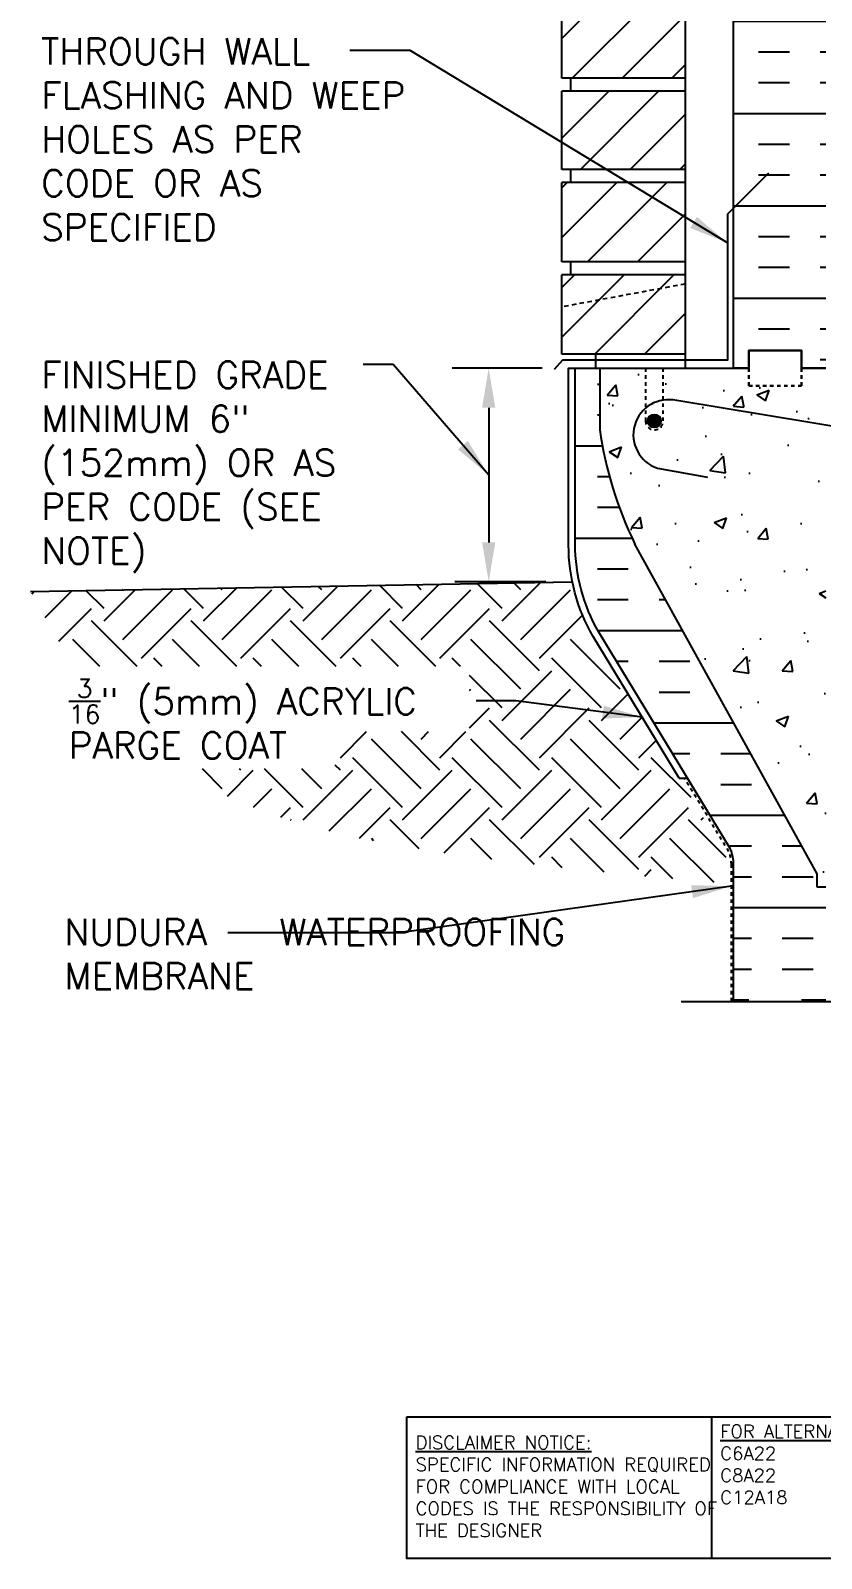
# Model space of a CAD drawing. Header units: inches. Extents: x 101.5 to 155.1, y -6.5 to 64.3.
# Drawn here: x 101.49 to 123.97, y -6.52 to 36.91 of the extents above; entities that cross this region are included whole.
import ezdxf

# ---------------------------------------------------------------- set-up
doc = ezdxf.new("R2010")
doc.units = ezdxf.units.IN
doc.header["$LTSCALE"] = 0.5
doc.header["$MEASUREMENT"] = 0
for name, pattern in [('DASHED2', [0.375, 0.25, -0.125]), ('DASHEDX2', [1.5, 1, -0.5]), ('HIDDEN2', [0.1875, 0.125, -0.0625])]:
    doc.linetypes.add(name, pattern=pattern)
for name, color, linetype in [('HATCH', 12, 'Continuous'), ('Hidden2', 12, 'HIDDEN2'), ('line25', 2, 'Continuous'), ('LINE3', 3, 'Continuous'), ('LINE50', 5, 'Continuous'), ('LINE9', 9, 'Continuous'), ('TEXT', 4, 'Continuous')]:
    doc.layers.add(name, color=color, linetype=linetype)
doc.styles.add('DIM', font='romans.shx', dxfattribs={"width": 0.7})
doc.styles.add('ROMANS', font='romans.shx', dxfattribs={"height": 1.125})
doc.styles.get("Standard").update_dxf_attribs({"font": 'romans.shx', "height": 1.125})
doc.dimstyles.new('ext_12', dxfattribs={"dimscale": 12, "dimtxt": 0.09375, "dimasz": 0.09375, "dimexe": 0.09375, "dimexo": 0.0625, "dimgap": 0.0625, "dimtad": 1, "dimdec": 1, "dimzin": 3, "dimdsep": 46, "dimlunit": 4, "dimtxsty": 'DIM', "dimcen": 0.09, "dimdle": 0.09375, "dimclrt": 4, "dimadec": 0, "dimazin": 0, "dimtfac": 1, "dimtdec": 1, "dimtmove": 2, "dimatfit": 3, "dimfxl": 0, "dimfrac": 2, "dimtolj": 1, "dimtzin": 0, "dimarcsym": 0})

msp = doc.modelspace()

# ---------------------------------------------------------------- hatches: boundary and pattern name
at = {"layer": 'HATCH'}
h = msp.add_hatch(dxfattribs=at)
h.set_pattern_fill('ANSI31', color=256, scale=8, style=0)
h.set_pattern_definition([(45, (110.2895, -3.5624), (-0.707107, 0.707107), [])])
h.paths.add_polyline_path([(120.091, 29.962), (116.591, 29.962), (116.591, 27.712), (120.091, 27.712)])
h.paths.add_polyline_path([(120.091, 32.587), (116.591, 32.587), (116.591, 30.337), (120.091, 30.337)])
h.paths.add_polyline_path([(120.091, 35.183), (116.591, 35.183), (116.591, 32.962), (120.091, 32.962)])
h.paths.add_polyline_path([(120.091, 37.808), (116.591, 37.808), (116.591, 35.558), (120.091, 35.558)])
h.paths.add_polyline_path([(120.091, 40.408), (118.466, 40.408), (118.466, 40.433), (116.591, 40.433), (116.591, 38.183), (120.091, 38.183)])
h.paths.add_polyline_path([(120.091, 43.058), (116.591, 43.058), (116.591, 40.808), (120.091, 40.808)])
h.paths.add_polyline_path([(120.091, 45.683), (116.591, 45.683), (116.591, 43.433), (120.091, 43.433)])
h.paths.add_polyline_path([(120.091, 48.308), (116.591, 48.308), (116.591, 46.058), (120.091, 46.058)])
h.paths.add_polyline_path([(120.091, 50.908), (118.466, 50.908), (118.466, 50.933), (116.591, 50.933), (116.591, 48.683), (120.091, 48.683)])
h.paths.add_polyline_path([(120.091, 53.528), (116.591, 53.528), (116.591, 51.308), (120.091, 51.308)])
h.paths.add_polyline_path([(120.091, 56.153), (116.591, 56.153), (116.591, 53.903), (120.091, 53.903)])
h.paths.add_polyline_path([(120.091, 58.778), (116.591, 58.778), (116.591, 56.528), (120.091, 56.528)])
h.paths.add_polyline_path([(120.091, 61.378), (118.466, 61.378), (118.466, 61.403), (116.591, 61.403), (116.591, 59.153), (120.091, 59.153)])
h.paths.add_polyline_path([(120.091, 63.312), (116.591, 63.312), (116.591, 61.778), (120.091, 61.778)])
h = msp.add_hatch(dxfattribs=at)
h.set_pattern_fill('INSUL', color=256, scale=7, style=0)
h.set_pattern_definition([(0, (-2802.0707, -369.697), (0, 2.625), []), (0, (-2802.0707, -368.822), (0, 2.625), [0.875, -0.875]), (0, (-2802.0707, -367.947), (0, 2.625), [0.875, -0.875])])
h.paths.add_polyline_path([(121.466, 27.312), (121.903, 27.312), (121.903, 27.812), (123.403, 27.812), (123.403, 27.312), (124.091, 27.312), (124.091, 45.312), (123.403, 45.312), (123.403, 45.812), (121.903, 45.812), (121.903, 45.312), (121.466, 45.312)])
h = msp.add_hatch(dxfattribs=at)
h.set_pattern_fill('INSUL', color=256, scale=7, style=0)
h.set_pattern_definition([(0, (-2878.3999, -413.2698), (0, 2.625), []), (0, (-2878.3999, -412.3948), (0, 2.625), [0.875, -0.875]), (0, (-2878.3999, -411.5198), (0, 2.625), [0.875, -0.875])])
h.paths.add_polyline_path([(118.666, 22.312, -0.079579), (117.666, 25.562), (117.666, 27.312), (116.966, 27.312), (116.966, 22.312, 0.131652), (117.636, 19.812), (121.374, 13.662, -0.10438), (121.466, 13.187), (121.466, 9.312), (121.903, 9.312), (121.903, 9.812), (123.403, 9.812), (123.403, 9.312), (124.091, 9.312), (124.091, 12.562), (123.841, 12.562), (123.841, 12.937)])
h = msp.add_hatch(dxfattribs=at)
h.set_pattern_fill('AR-CONC', color=256, scale=0.5, style=0)
h.set_pattern_definition([(50, (75.415, 8.0583), (3.5863, -0.31376), [0.375, -4.125]), (355, (75.415, 8.0583), (-0.69376, 3.76096), [0.3, -3.3]), (100.4514, (75.7138, 8.032), (2.89255, 3.4472), [0.3187, -3.5057]), (46.184, (75.415, 9.0583), (5.3362, -0.8276), [0.5625, -6.1875]), (96.636, (75.8596, 8.9893), (4.6733, 4.8706), [0.47805, -5.25856]), (351.184, (75.415, 9.058), (4.6733, 4.8706), [0.45, -4.95]), (21, (75.915, 8.8083), (2.98454, -2.0131), [0.375, -4.125]), (326, (75.915, 8.8083), (1.21658, 3.62575), [0.3, -3.3]), (71.4514, (76.1636, 8.6405), (4.20111, 1.61265), [0.3187, -3.5057]), (37.5, (75.4149, 8.0583), (0.0608, 1.66447), [0, -3.26, 0, -3.35, 0, -3.3125]), (7.5, (75.4149, 8.0583), (1.31535, 1.97206), [0, -1.91, 0, -3.185, 0, -1.2625]), (327.5, (74.2999, 8.0583), (2.669112, -0.112774), [0, -1.25, 0, -3.9, 0, -5.175]), (317.5, (73.8, 8.0583), (2.91593, 0.50052), [0, -1.625, 0, -2.59, 0, -3.675])])
h.paths.add_polyline_path([(123.841, 12.937), (123.841, 12.562), (124.091, 12.562), (124.091, 25.813), (120.178, 26.512, 0.119457), (119.466, 26.465), (119.466, 25.812, -1), (118.966, 25.812), (118.966, 27.312), (117.666, 27.312), (117.666, 25.562, 0.079579), (118.666, 22.312)])
h.paths.add_polyline_path([(124.091, 27.312), (123.403, 27.312), (123.403, 26.812), (121.903, 26.812), (121.903, 27.312), (121.466, 27.312), (119.466, 27.312), (119.466, 26.465, -0.121925), (120.193, 26.509), (124.091, 25.813)], flags=17)
h = msp.add_hatch(dxfattribs=at)
h.set_pattern_fill('EARTH', color=256, scale=8, angle=45, style=0)
h.set_pattern_definition([(45, (110.2895, -3.5624), (2e-16, 2.82843), [2, -2]), (45, (109.7592, -3.032), (2e-16, 2.82843), [2, -2]), (45, (109.2288, -2.5017), (2e-16, 2.82843), [2, -2]), (135, (109.2288, -2.1482), (-2.82843, 4e-16), [2, -2]), (135, (109.7592, -1.6178), (-2.82843, 4e-16), [2, -2]), (135, (110.2895, -1.0875), (-2.82843, 4e-16), [2, -2])])
edge = h.paths.add_edge_path()
edge.add_line((121.278, 12.654), (121.278, 13.189))
edge.add_arc((120.295, 13.207), 0.984, 358.9719, 382.1268)
edge.add_line((121.206, 13.577), (119.925, 15.655))
edge.add_line((119.925, 15.655), (118.615, 17.811))
edge.add_line((118.615, 17.811), (117.672, 17.285))
edge.add_line((117.672, 17.285), (111.336, 13.859))
edge.add_line((111.336, 13.859), (112.099, 13.711))
edge.add_line((112.099, 13.711), (113.878, 13.439))
edge.add_line((113.878, 13.439), (115.995, 13.175))
edge.add_line((115.995, 13.175), (118.505, 12.91))
edge.add_line((118.505, 12.91), (121.278, 12.654))
edge = h.paths.add_edge_path()
edge.add_line((110.148, 15.919), (105.686, 15.919))
edge.add_line((105.686, 15.919), (106.349, 15.511))
edge.add_line((106.349, 15.511), (107.26, 15.061))
edge.add_line((107.26, 15.061), (108.24, 14.667))
edge.add_line((108.24, 14.667), (109.336, 14.316))
edge.add_line((109.336, 14.316), (110.604, 14.001))
edge.add_line((110.604, 14.001), (111.336, 13.859))
edge.add_line((111.336, 13.859), (117.672, 17.285))
edge.add_line((117.672, 17.285), (118.615, 17.811))
edge.add_line((118.615, 17.811), (117.474, 19.687))
edge.add_arc((121.966, 22.283), 5.187, 191.6439, 210.0236, ccw=False)
edge.add_line((116.885, 21.236), (101.485, 20.967))
edge.add_line((101.485, 20.967), (101.561, 20.815))
edge.add_line((101.561, 20.815), (102.332, 19.487))
edge.add_line((102.332, 19.487), (102.783, 18.831))
edge.add_line((102.783, 18.831), (113.966, 18.831))
edge.add_line((113.966, 18.831), (113.966, 16.98))
edge.add_line((113.966, 16.98), (110.148, 16.98))
edge.add_line((110.148, 16.98), (110.148, 15.919))
at = {"layer": 'LINE3'}
msp.add_hatch(color=256, dxfattribs=at).paths.add_polyline_path([(119.028, 25.812, 1), (119.403, 25.812, 1)])

# ---------------------------------------------------------------- linework, layer by layer
at = {"layer": 'Hidden2', "color": 9}
for p, q in [((117.666, 27.312), (118.966, 27.312)), ((119.466, 27.312), (121.466, 27.312))]:
    msp.add_line(p, q, dxfattribs=at)
at = {"layer": 'Hidden2'}
for p, q in [((117.666, 27.312), (118.966, 27.312)), ((118.966, 27.312), (118.966, 25.812)), ((119.466, 27.312), (121.466, 27.312)), ((119.466, 25.812), (119.466, 27.312))]:
    msp.add_line(p, q, dxfattribs=at)
msp.add_arc((119.216, 25.812), 0.25, 180, 0, dxfattribs=at)
at = {"layer": 'line25'}
for p, q in [((120.091, 63.312), (120.091, 27.337)), ((116.591, 35.558), (116.591, 37.808)), ((120.091, 35.558), (116.591, 35.558)), ((120.091, 35.183), (116.591, 35.183)), ((116.591, 32.962), (116.591, 35.183)), ((116.841, 35.183), (116.841, 35.558)), ((120.091, 32.962), (116.591, 32.962)), ((120.091, 32.587), (116.591, 32.587)), ((116.591, 30.337), (116.591, 32.587)), ((116.841, 32.587), (116.841, 32.962)), ((120.091, 30.337), (116.591, 30.337)), ((116.841, 29.962), (116.841, 30.337)), ((120.091, 29.962), (116.591, 29.962)), ((116.591, 27.712), (116.591, 29.962)), ((120.091, 27.712), (116.591, 27.712)), ((117.541, 27.712), (117.541, 27.337)), ((117.666, 27.312), (117.666, 25.562)), ((123.841, 12.937), (118.666, 22.312)), ((123.841, 12.562), (123.841, 12.937)), ((124.091, 12.562), (123.841, 12.562))]:
    msp.add_line(p, q, dxfattribs=at)
msp.add_arc((128.311, 27.059), 10.75, 188.0028, 206.2026, dxfattribs=at)
at = {"layer": 'LINE3'}
for p, q in [((131.374, 24.492), (119.851, 26.389)), ((119.304, 24.468), (120.723, 24.214))]:
    msp.add_line(p, q, dxfattribs=at)
msp.add_circle((119.216, 25.812), 0.188, dxfattribs=at)
msp.add_arc((119.619, 25.417), 1, 76.5845, 251.653, dxfattribs=at)
at = {"layer": 'LINE50'}
for p, q in [((121.466, 27.312), (121.466, 45.312)), ((101.485, 20.967), (116.885, 21.236))]:
    msp.add_line(p, q, dxfattribs=at)
for points in [[(124.091, 27.312), (123.403, 27.312), (123.403, 27.812), (121.903, 27.812), (121.903, 27.312), (121.466, 27.312)], [(121.466, 27.312), (121.903, 27.312), (121.903, 27.812), (123.403, 27.812), (123.403, 27.312), (124.091, 27.312)], [(121.466, 27.312), (121.903, 27.312), (121.903, 27.812), (123.403, 27.812), (123.403, 27.312), (124.091, 27.312)]]:
    msp.add_lwpolyline(points, dxfattribs=at)
msp.add_lwpolyline([(121.466, 9.312), (121.466, 13.187, 0.10438), (121.374, 13.662), (117.636, 19.812, -0.131652), (116.966, 22.312), (116.966, 27.312), (117.666, 27.312)], format="xyb", dxfattribs=at)
at = {"layer": 'LINE9'}
for p, q in [((121.292, 31.687), (122.466, 32.861)), ((119.925, 15.655), (120.145, 15.655)), ((119.981, 9.312), (128.07, 9.312))]:
    msp.add_line(p, q, dxfattribs=at)
at = {"layer": 'LINE9', "linetype": 'DASHED2'}
msp.add_line((120.091, 29.703), (116.591, 29.055), dxfattribs=at)
at = {"layer": 'LINE9'}
msp.add_lwpolyline([(121.292, 31.687), (121.292, 27.537), (116.604, 27.537), (116.366, 27.278)], dxfattribs=at)
msp.add_lwpolyline([(119.925, 15.655), (117.474, 19.687, -0.131757), (116.778, 22.283), (116.778, 27.312), (121.466, 27.312)], format="xyb", dxfattribs=at)
at = {"layer": 'LINE9', "linetype": 'DASHED2', "ltscale": 0.15}
msp.add_lwpolyline([(123.403, 27.312), (123.403, 27.312), (123.403, 26.812), (121.903, 26.812), (121.903, 27.312), (121.903, 27.312)], dxfattribs=at)
at = {"layer": 'LINE9', "color": 8, "linetype": 'DASHED2', "ltscale": 0.15}
msp.add_lwpolyline([(121.903, 27.312), (121.903, 27.312), (121.903, 26.812), (123.403, 26.812), (123.403, 27.312), (123.403, 27.312)], dxfattribs=at)
at = {"layer": 'LINE9', "linetype": 'DASHEDX2', "ltscale": 0.1}
msp.add_lwpolyline([(121.405, 9.312), (121.405, 13.195, 0.10078), (121.336, 13.569), (120.069, 15.655)], format="xyb", dxfattribs=at)
at = {"layer": 'TEXT'}
for p, q in [((116.028, 27.312), (113.469, 27.312)), ((114.508, 26.187), (114.508, 22.361)), ((116.135, 21.236), (113.549, 21.236))]:
    msp.add_line(p, q, dxfattribs=at)
msp.add_lwpolyline([(112.184, -2.498), (120.84, -2.498), (120.84, -6.524), (112.184, -6.524)], close=True, dxfattribs=at)
msp.add_lwpolyline([(120.84, -2.498), (132.614, -2.498), (132.614, -6.524), (120.84, -6.524)], dxfattribs=at)
for points in [[(114.32, 26.187), (114.695, 26.187), (114.508, 27.312)], [(114.32, 22.361), (114.695, 22.361), (114.508, 21.236)]]:
    msp.add_solid(points, dxfattribs=at)

# ---------------------------------------------------------------- texts
at = {"layer": 'TEXT', "char_height": 0.75, "attachment_point": 4, "style": 'ROMANS'}
for s, insert, width in [('THROUGH WALL FLASHING AND WEEP HOLES AS PER CODE OR AS SPECIFIED', (101.787, 33.82), 11.43486), ('FINISHED GRADE MINIMUM 6" (152mm) OR AS PER CODE (SEE NOTE)', (101.787, 24.498), 10.75183), ('\\A1;{\\H0.7x;\\S3/16;}" (5mm) ACRYLIC PARGE COAT', (102.57, 17.342), 11.43486), ('NUDURA    WATERPROOFING MEMBRANE ', (102.446, 10.659), 16.25496)]:
    msp.add_mtext(s, dxfattribs=dict(at, insert=insert, width=width))
at = {"layer": 'TEXT', "char_height": 0.375, "attachment_point": 4}
for s, insert, width in [('{\\LDISCLAIMER NOTICE:}\\PSPECIFIC INFORMATION REQUIRED FOR COMPLIANCE WITH LOCAL CODES IS THE RESPONSIBILITY OF THE DESIGNER', (112.429, -4.476), 9.3349), ('{\\LFOR ALTERNATE CORE THICKNESS SEE:\\P}C6A22\\PC8A22\\PC12A18', (121.09, -3.849), 15.5553)]:
    msp.add_mtext(s, dxfattribs=dict(at, insert=insert, width=width))

# ---------------------------------------------------------------- leaders
at = {"layer": 'TEXT'}
for points in [[(121.292, 30.873), (112.277, 36.346), (110.556, 36.346)], [(114.508, 24.274), (111.796, 27.421), (110.936, 27.421)]]:
    msp.add_leader(points, dimstyle='ext_12', dxfattribs=at)
for points in [[(118.869, 17.392), (115.275, 17.859), (114.156, 17.859)], [(121.405, 12.588), (111.968, 11.257), (107.088, 11.257)]]:
    msp.add_leader(points, dimstyle='ext_12', override={"dimgap": 0.0625, "dimtad": 0}, dxfattribs=at)

doc.saveas('drawing.dxf')
